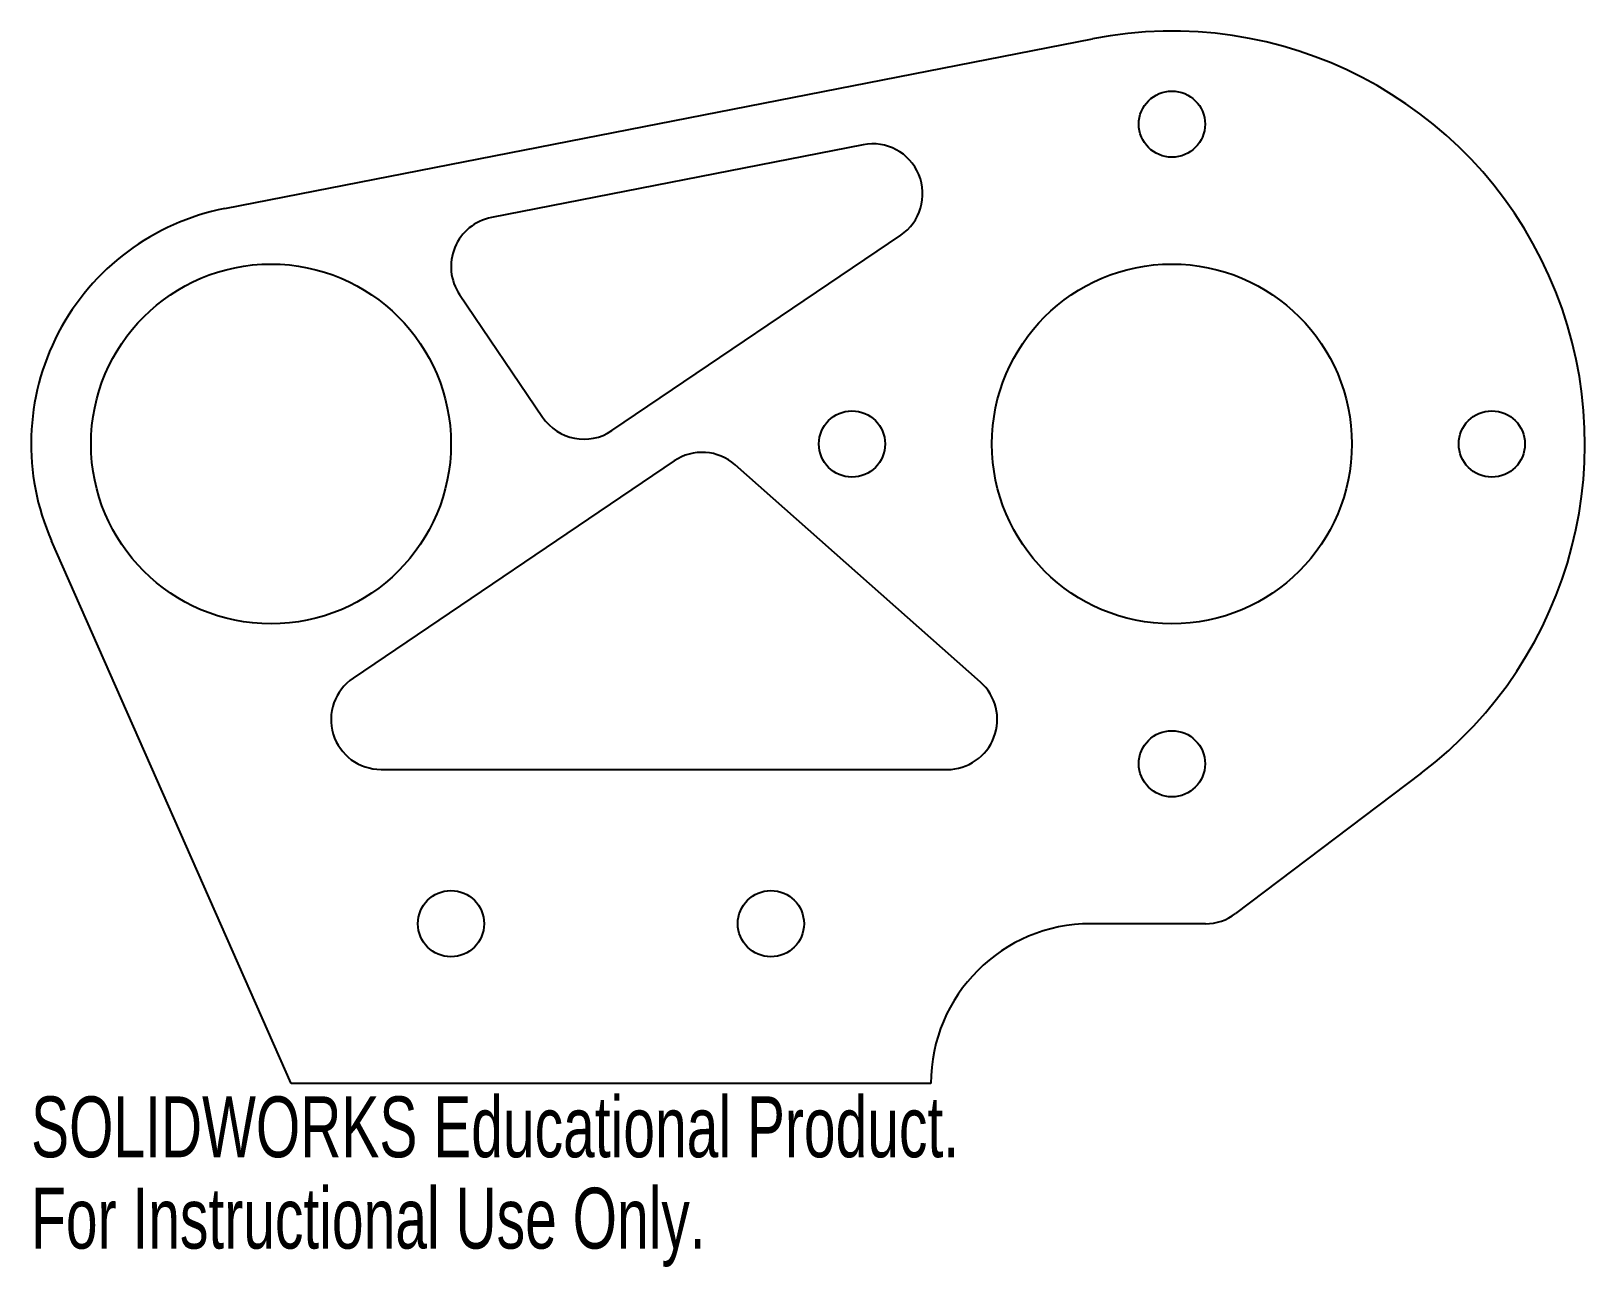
# Model space of a CAD drawing. Header units: inches. Extents: x -3.81 to 1.04, y -0.57 to 3.29.
import ezdxf

# ---------------------------------------------------------------- set-up
doc = ezdxf.new("R2010")
doc.units = ezdxf.units.IN
doc.header["$MEASUREMENT"] = 0
doc.styles.add('SLDTEXTSTYLE0', font='TXT', dxfattribs={"width": 0.7})

msp = doc.modelspace()

# ---------------------------------------------------------------- linework, layer by layer
at = {"color": 7, "linetype": 'Continuous', "lineweight": 25}
for p, q in [((-3.2066, 2.736), (-0.4945, 3.267)), ((-1.2119, 2.9355), (-2.3736, 2.708)), ((-1.9967, 2.042), (-1.0943, 2.6527)), ((-2.473, 2.4671), (-2.2137, 2.0839)), ((-1.8026, 1.947), (-2.8062, 1.2679)), ((-0.8451, 1.2554), (-1.6114, 1.9345)), ((-3, 0), (-3.7487, 1.6973)), ((-2.7186, 0.9822), (-0.9488, 0.9822)), ((0.5325, 0.9705), (-0.0474, 0.5317)), ((-0.1417, 0.5), (-0.5, 0.5)), ((-1, 0), (-3, 0))]:
    msp.add_line(p, q, dxfattribs=at)
for centre, radius in [((-0.2465, 3), 0.1035), ((-3.0625, 2), 0.5625), ((-0.2465, 2), 0.5625), ((-1.2465, 2), 0.1035), ((0.7535, 2), 0.1035), ((-0.2465, 1), 0.1035), ((-2.5, 0.5), 0.1035), ((-1.5, 0.5), 0.1035)]:
    msp.add_circle(centre, radius, dxfattribs=at)
for centre, radius, start, end in [((-0.2465, 2), 1.291, 307.1161, 101.0763), ((-1.1818, 2.7821), 0.1563, 304.0863, 101.0763), ((-3.0625, 2), 0.75, 101.0763, 203.8029), ((-2.3436, 2.5547), 0.1563, 101.0763, 214.0863), ((-2.0843, 2.1714), 0.1563, 214.0863, 304.0863), ((-1.715, 1.8176), 0.1562, 48.4463, 124.0863), ((-2.7186, 1.1384), 0.1562, 124.0863, 270), ((-0.9488, 1.1384), 0.1563, 270, 48.4463), ((-0.5, 0), 0.5, 90, 180), ((-0.1417, 0.6562), 0.1563, 270, 307.1161)]:
    msp.add_arc(centre, radius, start, end, dxfattribs=at)

# ---------------------------------------------------------------- texts
at = {"color": 7, "linetype": 'Continuous', "char_height": 0.1903, "attachment_point": 1, "style": 'SLDTEXTSTYLE0'}
for s, insert in [('SOLIDWORKS Educational Product.', (-3.8125, -0.0401)), ('For Instructional Use Only.', (-3.8125, -0.3256))]:
    msp.add_mtext(s, dxfattribs=dict(at, insert=insert))

doc.saveas('drawing.dxf')
